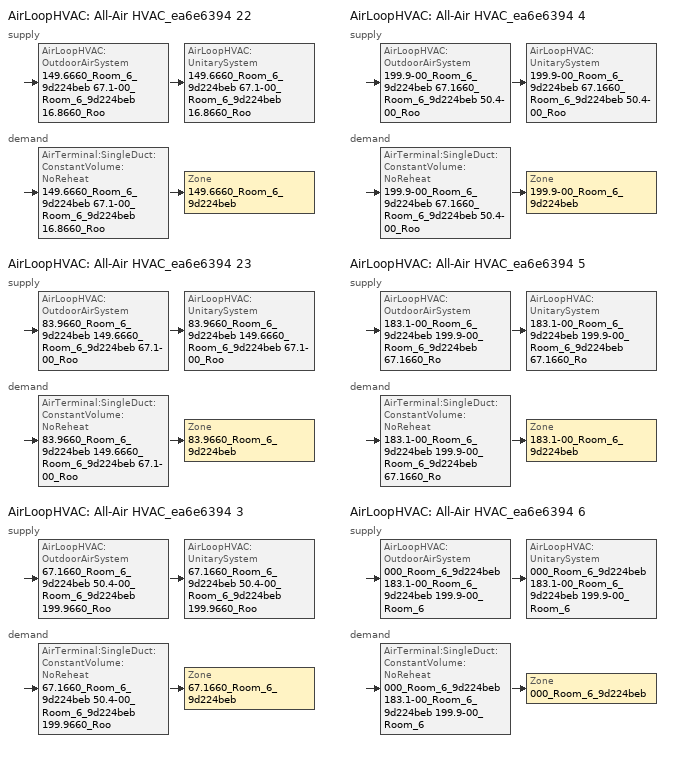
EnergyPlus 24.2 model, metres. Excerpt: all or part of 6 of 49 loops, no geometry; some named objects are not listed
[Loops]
AirLoopHVAC 'All-Air HVAC_ea6e6394 22'
 supply: AirLoopHVAC:OutdoorAirSystem '149.6660_Room_6_9d224beb 67.1-00_Room_6_9d224beb 16.8660_Room_6_9d224beb 183.1660_Room_6_9d224beb 50.4660_Room_6_9d224beb 11600_Room_6_9d224beb 16.8-00_Room_6_9d224beb 0660_Room_6_9d224beb 132.8-00_Room_6_9d224beb 149.6-00_Room_6_9d224beb 83.9-00_Room_6_9d224beb 132.8660_Room_6_9d224beb 33.6660_Room_6_9d224beb 166.4-00_Room_6_9d224beb 166.4660_Room_6_9d224beb 116660_Room_6_9d224beb 000_Room_6_9d224beb 183.1-00_Room_6_9d224beb 199.9-00_Room_6_9d224beb 67.1660_Room_6_9d224beb 50.4-00_Room_6_9d224beb 199.9660_Room_6_9d224beb 33.6-00_Room_6_9d224beb PSZ-AC OA System' > AirLoopHVAC:UnitarySystem '149.6660_Room_6_9d224beb 67.1-00_Room_6_9d224beb 16.8660_Room_6_9d224beb 183.1660_Room_6_9d224beb 50.4660_Room_6_9d224beb 11600_Room_6_9d224beb 16.8-00_Room_6_9d224beb 0660_Room_6_9d224beb 132.8-00_Room_6_9d224beb 149.6-00_Room_6_9d224beb 83.9-00_Room_6_9d224beb 132.8660_Room_6_9d224beb 33.6660_Room_6_9d224beb 166.4-00_Room_6_9d224beb 166.4660_Room_6_9d224beb 116660_Room_6_9d224beb 000_Room_6_9d224beb 183.1-00_Room_6_9d224beb 199.9-00_Room_6_9d224beb 67.1660_Room_6_9d224beb 50.4-00_Room_6_9d224beb 199.9660_Room_6_9d224beb 33.6-00_Room_6_9d224beb PSZ-AC Unitary AC'
 demand: AirTerminal:SingleDuct:ConstantVolume:NoReheat '149.6660_Room_6_9d224beb 67.1-00_Room_6_9d224beb 16.8660_Room_6_9d224beb 183.1660_Room_6_9d224beb 50.4660_Room_6_9d224beb 11600_Room_6_9d224beb 16.8-00_Room_6_9d224beb 0660_Room_6_9d224beb 132.8-00_Room_6_9d224beb 149.6-00_Room_6_9d224beb 83.9-00_Room_6_9d224beb 132.8660_Room_6_9d224beb 33.6660_Room_6_9d224beb 166.4-00_Room_6_9d224beb 166.4660_Room_6_9d224beb 116660_Room_6_9d224beb 000_Room_6_9d224beb 183.1-00_Room_6_9d224beb 199.9-00_Room_6_9d224beb 67.1660_Room_6_9d224beb 50.4-00_Room_6_9d224beb 199.9660_Room_6_9d224beb 33.6-00_Room_6_9d224beb PSZ-AC Diffuser' > Zone '149.6660_Room_6_9d224beb'
AirLoopHVAC 'All-Air HVAC_ea6e6394 23'
 supply: AirLoopHVAC:OutdoorAirSystem '83.9660_Room_6_9d224beb 149.6660_Room_6_9d224beb 67.1-00_Room_6_9d224beb 16.8660_Room_6_9d224beb 183.1660_Room_6_9d224beb 50.4660_Room_6_9d224beb 11600_Room_6_9d224beb 16.8-00_Room_6_9d224beb 0660_Room_6_9d224beb 132.8-00_Room_6_9d224beb 149.6-00_Room_6_9d224beb 83.9-00_Room_6_9d224beb 132.8660_Room_6_9d224beb 33.6660_Room_6_9d224beb 166.4-00_Room_6_9d224beb 166.4660_Room_6_9d224beb 116660_Room_6_9d224beb 000_Room_6_9d224beb 183.1-00_Room_6_9d224beb 199.9-00_Room_6_9d224beb 67.1660_Room_6_9d224beb 50.4-00_Room_6_9d224beb 199.9660_Room_6_9d224beb 33.6-00_Room_6_9d224beb PSZ-AC OA System' > AirLoopHVAC:UnitarySystem '83.9660_Room_6_9d224beb 149.6660_Room_6_9d224beb 67.1-00_Room_6_9d224beb 16.8660_Room_6_9d224beb 183.1660_Room_6_9d224beb 50.4660_Room_6_9d224beb 11600_Room_6_9d224beb 16.8-00_Room_6_9d224beb 0660_Room_6_9d224beb 132.8-00_Room_6_9d224beb 149.6-00_Room_6_9d224beb 83.9-00_Room_6_9d224beb 132.8660_Room_6_9d224beb 33.6660_Room_6_9d224beb 166.4-00_Room_6_9d224beb 166.4660_Room_6_9d224beb 116660_Room_6_9d224beb 000_Room_6_9d224beb 183.1-00_Room_6_9d224beb 199.9-00_Room_6_9d224beb 67.1660_Room_6_9d224beb 50.4-00_Room_6_9d224beb 199.9660_Room_6_9d224beb 33.6-00_Room_6_9d224beb PSZ-AC Unitary AC'
 demand: AirTerminal:SingleDuct:ConstantVolume:NoReheat '83.9660_Room_6_9d224beb 149.6660_Room_6_9d224beb 67.1-00_Room_6_9d224beb 16.8660_Room_6_9d224beb 183.1660_Room_6_9d224beb 50.4660_Room_6_9d224beb 11600_Room_6_9d224beb 16.8-00_Room_6_9d224beb 0660_Room_6_9d224beb 132.8-00_Room_6_9d224beb 149.6-00_Room_6_9d224beb 83.9-00_Room_6_9d224beb 132.8660_Room_6_9d224beb 33.6660_Room_6_9d224beb 166.4-00_Room_6_9d224beb 166.4660_Room_6_9d224beb 116660_Room_6_9d224beb 000_Room_6_9d224beb 183.1-00_Room_6_9d224beb 199.9-00_Room_6_9d224beb 67.1660_Room_6_9d224beb 50.4-00_Room_6_9d224beb 199.9660_Room_6_9d224beb 33.6-00_Room_6_9d224beb PSZ-AC Diffuser' > Zone '83.9660_Room_6_9d224beb'
AirLoopHVAC 'All-Air HVAC_ea6e6394 3'
 supply: AirLoopHVAC:OutdoorAirSystem '67.1660_Room_6_9d224beb 50.4-00_Room_6_9d224beb 199.9660_Room_6_9d224beb 33.6-00_Room_6_9d224beb PSZ-AC OA System' > AirLoopHVAC:UnitarySystem '67.1660_Room_6_9d224beb 50.4-00_Room_6_9d224beb 199.9660_Room_6_9d224beb 33.6-00_Room_6_9d224beb PSZ-AC Unitary AC'
 demand: AirTerminal:SingleDuct:ConstantVolume:NoReheat '67.1660_Room_6_9d224beb 50.4-00_Room_6_9d224beb 199.9660_Room_6_9d224beb 33.6-00_Room_6_9d224beb PSZ-AC Diffuser' > Zone '67.1660_Room_6_9d224beb'
AirLoopHVAC 'All-Air HVAC_ea6e6394 4'
 supply: AirLoopHVAC:OutdoorAirSystem '199.9-00_Room_6_9d224beb 67.1660_Room_6_9d224beb 50.4-00_Room_6_9d224beb 199.9660_Room_6_9d224beb 33.6-00_Room_6_9d224beb PSZ-AC OA System' > AirLoopHVAC:UnitarySystem '199.9-00_Room_6_9d224beb 67.1660_Room_6_9d224beb 50.4-00_Room_6_9d224beb 199.9660_Room_6_9d224beb 33.6-00_Room_6_9d224beb PSZ-AC Unitary AC'
 demand: AirTerminal:SingleDuct:ConstantVolume:NoReheat '199.9-00_Room_6_9d224beb 67.1660_Room_6_9d224beb 50.4-00_Room_6_9d224beb 199.9660_Room_6_9d224beb 33.6-00_Room_6_9d224beb PSZ-AC Diffuser' > Zone '199.9-00_Room_6_9d224beb'
AirLoopHVAC 'All-Air HVAC_ea6e6394 5'
 supply: AirLoopHVAC:OutdoorAirSystem '183.1-00_Room_6_9d224beb 199.9-00_Room_6_9d224beb 67.1660_Room_6_9d224beb 50.4-00_Room_6_9d224beb 199.9660_Room_6_9d224beb 33.6-00_Room_6_9d224beb PSZ-AC OA System' > AirLoopHVAC:UnitarySystem '183.1-00_Room_6_9d224beb 199.9-00_Room_6_9d224beb 67.1660_Room_6_9d224beb 50.4-00_Room_6_9d224beb 199.9660_Room_6_9d224beb 33.6-00_Room_6_9d224beb PSZ-AC Unitary AC'
 demand: AirTerminal:SingleDuct:ConstantVolume:NoReheat '183.1-00_Room_6_9d224beb 199.9-00_Room_6_9d224beb 67.1660_Room_6_9d224beb 50.4-00_Room_6_9d224beb 199.9660_Room_6_9d224beb 33.6-00_Room_6_9d224beb PSZ-AC Diffuser' > Zone '183.1-00_Room_6_9d224beb'
AirLoopHVAC 'All-Air HVAC_ea6e6394 6'
 supply: AirLoopHVAC:OutdoorAirSystem '000_Room_6_9d224beb 183.1-00_Room_6_9d224beb 199.9-00_Room_6_9d224beb 67.1660_Room_6_9d224beb 50.4-00_Room_6_9d224beb 199.9660_Room_6_9d224beb 33.6-00_Room_6_9d224beb PSZ-AC OA System' > AirLoopHVAC:UnitarySystem '000_Room_6_9d224beb 183.1-00_Room_6_9d224beb 199.9-00_Room_6_9d224beb 67.1660_Room_6_9d224beb 50.4-00_Room_6_9d224beb 199.9660_Room_6_9d224beb 33.6-00_Room_6_9d224beb PSZ-AC Unitary AC'
 demand: AirTerminal:SingleDuct:ConstantVolume:NoReheat '000_Room_6_9d224beb 183.1-00_Room_6_9d224beb 199.9-00_Room_6_9d224beb 67.1660_Room_6_9d224beb 50.4-00_Room_6_9d224beb 199.9660_Room_6_9d224beb 33.6-00_Room_6_9d224beb PSZ-AC Diffuser' > Zone '000_Room_6_9d224beb'
[ZoneControl:Thermostat] Temperature Difference Between Cutout And Setpoint {deltaC}=0
Name | Zone or ZoneList | Control Type Schedule | Control 1
000_Room_6_9d224beb Thermostat | 000_Room_6_9d224beb | 000_Room_6_9d224beb Thermostat Schedule | Setpoint_bbafeea7..000_Room_6_9d224beb
149.6660_Room_6_9d224beb Thermostat | 149.6660_Room_6_9d224beb | 149.6660_Room_6_9d224beb Thermostat Schedule | Setpoint_bbafeea7..149.6660_Room_6_9d224beb
183.1-00_Room_6_9d224beb Thermostat | 183.1-00_Room_6_9d224beb | 183.1-00_Room_6_9d224beb Thermostat Schedule | Setpoint_bbafeea7..183.1-00_Room_6_9d224beb
199.9-00_Room_6_9d224beb Thermostat | 199.9-00_Room_6_9d224beb | 199.9-00_Room_6_9d224beb Thermostat Schedule | Setpoint_bbafeea7..199.9-00_Room_6_9d224beb
67.1660_Room_6_9d224beb Thermostat | 67.1660_Room_6_9d224beb | 67.1660_Room_6_9d224beb Thermostat Schedule | Setpoint_bbafeea7..67.1660_Room_6_9d224beb
83.9660_Room_6_9d224beb Thermostat | 83.9660_Room_6_9d224beb | 83.9660_Room_6_9d224beb Thermostat Schedule | Setpoint_bbafeea7..83.9660_Room_6_9d224beb
[ThermostatSetpoint:DualSetpoint] Heating Setpoint Temperature Schedule=17_heating_sch; Cooling Setpoint Temperature Schedule=17_cooling_sch
Setpoint_bbafeea7..000_Room_6_9d224beb; Setpoint_bbafeea7..149.6660_Room_6_9d224beb; Setpoint_bbafeea7..183.1-00_Room_6_9d224beb; Setpoint_bbafeea7..199.9-00_Room_6_9d224beb; Setpoint_bbafeea7..67.1660_Room_6_9d224beb; Setpoint_bbafeea7..83.9660_Room_6_9d224beb
[AirTerminal:SingleDuct:ConstantVolume:NoReheat] Availability Schedule=Always On Discrete; Maximum Air Flow Rate {m3/s}=AutoSize
000_Room_6_9d224beb 183.1-00_Room_6_9d224beb 199.9-00_Room_6_9d224beb 67.1660_Room_6_9d224beb 50.4-00_Room_6_9d224beb 199.9660_Room_6_9d224beb 33.6-00_Room_6_9d224beb PSZ-AC Diffuser; 149.6660_Room_6_9d224beb 67.1-00_Room_6_9d224beb 16.8660_Room_6_9d224beb 183.1660_Room_6_9d224beb 50.4660_Room_6_9d224beb 11600_Room_6_9d224beb 16.8-00_Room_6_9d224beb 0660_Room_6_9d224beb 132.8-00_Room_6_9d224beb 149.6-00_Room_6_9d224beb 83.9-00_Room_6_9d224beb 132.8660_Room_6_9d224beb 33.6660_Room_6_9d224beb 166.4-00_Room_6_9d224beb 166.4660_Room_6_9d224beb 116660_Room_6_9d224beb 000_Room_6_9d224beb 183.1-00_Room_6_9d224beb 199.9-00_Room_6_9d224beb 67.1660_Room_6_9d224beb 50.4-00_Room_6_9d224beb 199.9660_Room_6_9d224beb 33.6-00_Room_6_9d224beb PSZ-AC Diffuser; 183.1-00_Room_6_9d224beb 199.9-00_Room_6_9d224beb 67.1660_Room_6_9d224beb 50.4-00_Room_6_9d224beb 199.9660_Room_6_9d224beb 33.6-00_Room_6_9d224beb PSZ-AC Diffuser; 199.9-00_Room_6_9d224beb 67.1660_Room_6_9d224beb 50.4-00_Room_6_9d224beb 199.9660_Room_6_9d224beb 33.6-00_Room_6_9d224beb PSZ-AC Diffuser; 67.1660_Room_6_9d224beb 50.4-00_Room_6_9d224beb 199.9660_Room_6_9d224beb 33.6-00_Room_6_9d224beb PSZ-AC Diffuser; 83.9660_Room_6_9d224beb 149.6660_Room_6_9d224beb 67.1-00_Room_6_9d224beb 16.8660_Room_6_9d224beb 183.1660_Room_6_9d224beb 50.4660_Room_6_9d224beb 11600_Room_6_9d224beb 16.8-00_Room_6_9d224beb 0660_Room_6_9d224beb 132.8-00_Room_6_9d224beb 149.6-00_Room_6_9d224beb 83.9-00_Room_6_9d224beb 132.8660_Room_6_9d224beb 33.6660_Room_6_9d224beb 166.4-00_Room_6_9d224beb 166.4660_Room_6_9d224beb 116660_Room_6_9d224beb 000_Room_6_9d224beb 183.1-00_Room_6_9d224beb 199.9-00_Room_6_9d224beb 67.1660_Room_6_9d224beb 50.4-00_Room_6_9d224beb 199.9660_Room_6_9d224beb 33.6-00_Room_6_9d224beb PSZ-AC Diffuser
[Zone equipment]
000_Room_6_9d224beb: 000_Room_6_9d224beb 183.1-00_Room_6_9d224beb 199.9-00_Room_6_9d224beb 67.1660_Room_6_9d224beb 50.4-00_Room_6_9d224beb 199.9660_Room_6_9d224beb 33.6-00_Room_6_9d224beb PSZ-AC Diffuser
149.6660_Room_6_9d224beb: 149.6660_Room_6_9d224beb 67.1-00_Room_6_9d224beb 16.8660_Room_6_9d224beb 183.1660_Room_6_9d224beb 50.4660_Room_6_9d224beb 11600_Room_6_9d224beb 16.8-00_Room_6_9d224beb 0660_Room_6_9d224beb 132.8-00_Room_6_9d224beb 149.6-00_Room_6_9d224beb 83.9-00_Room_6_9d224beb 132.8660_Room_6_9d224beb 33.6660_Room_6_9d224beb 166.4-00_Room_6_9d224beb 166.4660_Room_6_9d224beb 116660_Room_6_9d224beb 000_Room_6_9d224beb 183.1-00_Room_6_9d224beb 199.9-00_Room_6_9d224beb 67.1660_Room_6_9d224beb 50.4-00_Room_6_9d224beb 199.9660_Room_6_9d224beb 33.6-00_Room_6_9d224beb PSZ-AC Diffuser
183.1-00_Room_6_9d224beb: 183.1-00_Room_6_9d224beb 199.9-00_Room_6_9d224beb 67.1660_Room_6_9d224beb 50.4-00_Room_6_9d224beb 199.9660_Room_6_9d224beb 33.6-00_Room_6_9d224beb PSZ-AC Diffuser
199.9-00_Room_6_9d224beb: 199.9-00_Room_6_9d224beb 67.1660_Room_6_9d224beb 50.4-00_Room_6_9d224beb 199.9660_Room_6_9d224beb 33.6-00_Room_6_9d224beb PSZ-AC Diffuser
67.1660_Room_6_9d224beb: 67.1660_Room_6_9d224beb 50.4-00_Room_6_9d224beb 199.9660_Room_6_9d224beb 33.6-00_Room_6_9d224beb PSZ-AC Diffuser
83.9660_Room_6_9d224beb: 83.9660_Room_6_9d224beb 149.6660_Room_6_9d224beb 67.1-00_Room_6_9d224beb 16.8660_Room_6_9d224beb 183.1660_Room_6_9d224beb 50.4660_Room_6_9d224beb 11600_Room_6_9d224beb 16.8-00_Room_6_9d224beb 0660_Room_6_9d224beb 132.8-00_Room_6_9d224beb 149.6-00_Room_6_9d224beb 83.9-00_Room_6_9d224beb 132.8660_Room_6_9d224beb 33.6660_Room_6_9d224beb 166.4-00_Room_6_9d224beb 166.4660_Room_6_9d224beb 116660_Room_6_9d224beb 000_Room_6_9d224beb 183.1-00_Room_6_9d224beb 199.9-00_Room_6_9d224beb 67.1660_Room_6_9d224beb 50.4-00_Room_6_9d224beb 199.9660_Room_6_9d224beb 33.6-00_Room_6_9d224beb PSZ-AC Diffuser
[Sizing:Zone] Zone Cooling Design Supply Air Temperature Input Method=SupplyAirTemperature; Zone Cooling Design Supply Air Temperature {C}=12.7778; Zone Cooling Design Supply Air Temperature Difference {deltaC}=11.11; Zone Heating Design Supply Air Temperature Input Method=SupplyAirTemperature; Zone Heating Design Supply Air Temperature {C}=50; Zone Heating Design Supply Air Temperature Difference {deltaC}=11.11; Zone Cooling Design Supply Air Humidity Ratio {kgWater/kgDryAir}=0.0085; Zone Heating Design Supply Air Humidity Ratio {kgWater/kgDryAir}=0.008; Cooling Design Air Flow Method=DesignDay; Cooling Design Air Flow Rate {m3/s}=0; Cooling Minimum Air Flow per Zone Floor Area {m3/s-m2}=0.000762; Cooling Minimum Air Flow {m3/s}=0; Cooling Minimum Air Flow Fraction=0; Heating Design Air Flow Method=DesignDay; Heating Design Air Flow Rate {m3/s}=0; Heating Maximum Air Flow per Zone Floor Area {m3/s-m2}=0.002032; Heating Maximum Air Flow {m3/s}=0.141576; Heating Maximum Air Flow Fraction=0.3; Account for Dedicated Outdoor Air System=No; Zone Load Sizing Method=Sensible Load Only No Latent Load; Zone Latent Cooling Design Supply Air Humidity Ratio Input Method=HumidityRatioDifference; Zone Cooling Design Supply Air Humidity Ratio Difference {kgWater/kgDryAir}=0.005; Zone Latent Heating Design Supply Air Humidity Ratio Input Method=HumidityRatioDifference; Zone Humidification Design Supply Air Humidity Ratio Difference {kgWater/kgDryAir}=0.005; Type of Space Sum to Use=Coincident
Name | Design Specification Outdoor Air Object
000_Room_6_9d224beb | 000_Room_6_9d224beb DSOA Space List
149.6660_Room_6_9d224beb | 149.6660_Room_6_9d224beb DSOA Space List
183.1-00_Room_6_9d224beb | 183.1-00_Room_6_9d224beb DSOA Space List
199.9-00_Room_6_9d224beb | 199.9-00_Room_6_9d224beb DSOA Space List
67.1660_Room_6_9d224beb | 67.1660_Room_6_9d224beb DSOA Space List
83.9660_Room_6_9d224beb | 83.9660_Room_6_9d224beb DSOA Space List
[Controller:MechanicalVentilation] Availability Schedule=D_ResNatVentOnCZ01_Yr; Demand Controlled Ventilation=No; System Outdoor Air Method=ZoneSum; Design Specification Outdoor Air Object Name 1=Ventilation_be4b2928
Name | Zone or ZoneList Name 1
Controller Mechanical Ventilation 7 | 000_Room_6_9d224beb
Controller Mechanical Ventilation 23 | 149.6660_Room_6_9d224beb
Controller Mechanical Ventilation 6 | 183.1-00_Room_6_9d224beb
Controller Mechanical Ventilation 5 | 199.9-00_Room_6_9d224beb
Controller Mechanical Ventilation 4 | 67.1660_Room_6_9d224beb
Controller Mechanical Ventilation 24 | 83.9660_Room_6_9d224beb
[DesignSpecification:OutdoorAir]
Ventilation_be4b2928: Outdoor Air Method=Sum; Outdoor Air Flow per Person {m3/s-person}=0; Outdoor Air Flow per Zone Floor Area {m3/s-m2}=0; Outdoor Air Flow per Zone {m3/s}=0.02831; Outdoor Air Flow Air Changes per Hour {1/hr}=0; Outdoor Air Schedule=D_ResNatVentOnCZ01_Yr
[DesignSpecification:OutdoorAir:SpaceList] Space Design Specification Outdoor Air Object Name 1=Ventilation_be4b2928
Name | Space Name 1
000_Room_6_9d224beb DSOA Space List | 000_Room_6_9d224beb_Space
149.6660_Room_6_9d224beb DSOA Space List | 149.6660_Room_6_9d224beb_Space
183.1-00_Room_6_9d224beb DSOA Space List | 183.1-00_Room_6_9d224beb_Space
199.9-00_Room_6_9d224beb DSOA Space List | 199.9-00_Room_6_9d224beb_Space
67.1660_Room_6_9d224beb DSOA Space List | 67.1660_Room_6_9d224beb_Space
83.9660_Room_6_9d224beb DSOA Space List | 83.9660_Room_6_9d224beb_Space
[AirLoopHVAC] Design Supply Air Flow Rate {m3/s}=AutoSize; Design Return Air Flow Fraction of Supply Air Flow=1
All-Air HVAC_ea6e6394 22; All-Air HVAC_ea6e6394 23; All-Air HVAC_ea6e6394 3; All-Air HVAC_ea6e6394 4; All-Air HVAC_ea6e6394 5; All-Air HVAC_ea6e6394 6
[Sizing:System] Type of Load to Size On=Sensible; Design Outdoor Air Flow Rate {m3/s}=Autosize; Central Heating Maximum System Air Flow Ratio=1; Preheat Design Temperature {C}=7.22222; Preheat Design Humidity Ratio {kgWater/kgDryAir}=0.008; Precool Design Temperature {C}=12.7778; Precool Design Humidity Ratio {kgWater/kgDryAir}=0.008; Central Cooling Design Supply Air Temperature {C}=12.7778; Central Heating Design Supply Air Temperature {C}=50; Type of Zone Sum to Use=Coincident; 100% Outdoor Air in Cooling=No; 100% Outdoor Air in Heating=No; Central Cooling Design Supply Air Humidity Ratio {kgWater/kgDryAir}=0.0085; Central Heating Design Supply Air Humidity Ratio {kgWater/kgDryAir}=0.008; Cooling Supply Air Flow Rate Method=DesignDay; Cooling Supply Air Flow Rate {m3/s}=0; Cooling Supply Air Flow Rate Per Floor Area {m3/s-m2}=0.00996765; Cooling Fraction of Autosized Cooling Supply Air Flow Rate=1; Cooling Supply Air Flow Rate Per Unit Cooling Capacity {m3/s-W}=3.94755e-05; Heating Supply Air Flow Rate Method=DesignDay; Heating Supply Air Flow Rate {m3/s}=0; Heating Supply Air Flow Rate Per Floor Area {m3/s-m2}=0.00996765; Heating Fraction of Autosized Heating Supply Air Flow Rate=1; Heating Fraction of Autosized Cooling Supply Air Flow Rate=1; Heating Supply Air Flow Rate Per Unit Heating Capacity {m3/s-W}=3.15882e-05; System Outdoor Air Method=ZoneSum; Zone Maximum Outdoor Air Fraction=1; Cooling Design Capacity Method=CoolingDesignCapacity; Cooling Design Capacity {W}=Autosize; Cooling Design Capacity Per Floor Area {W/m2}=234.7; Fraction of Autosized Cooling Design Capacity=1; Heating Design Capacity Method=HeatingDesignCapacity; Heating Design Capacity {W}=Autosize; Heating Design Capacity Per Floor Area {W/m2}=157; Fraction of Autosized Heating Design Capacity=1; Central Cooling Capacity Control Method=OnOff; Occupant Diversity=Autosize
All-Air HVAC_ea6e6394 22; All-Air HVAC_ea6e6394 23; All-Air HVAC_ea6e6394 3; All-Air HVAC_ea6e6394 4; All-Air HVAC_ea6e6394 5; All-Air HVAC_ea6e6394 6
[Controller:OutdoorAir] Minimum Outdoor Air Flow Rate {m3/s}=Autosize; Maximum Outdoor Air Flow Rate {m3/s}=Autosize; Economizer Control Type=NoEconomizer; Economizer Control Action Type=ModulateFlow; Economizer Maximum Limit Dry-Bulb Temperature {C}=28; Economizer Maximum Limit Enthalpy {J/kg}=64000; Lockout Type=NoLockout; Minimum Limit Type=FixedMinimum; Minimum Outdoor Air Schedule=D_ResNatVentOnCZ01_Yr; High Humidity Control=No; High Humidity Outdoor Air Flow Ratio=1; Control High Indoor Humidity Based on Outdoor Humidity Ratio=Yes; Heat Recovery Bypass Control Type=BypassWhenWithinEconomizerLimits; Economizer Operation Staging=InterlockedWithMechanicalCooling
Name | Mechanical Ventilation Controller
149.6660_Room_6_9d224beb 67.1-00_Room_6_9d224beb 16.8660_Room_6_9d224beb 183.1660_Room_6_9d224beb 50.4660_Room_6_9d224beb 11600_Room_6_9d224beb 16.8-00_Room_6_9d224beb 0660_Room_6_9d224beb 132.8-00_Room_6_9d224beb 149.6-00_Room_6_9d224beb 83.9-00_Room_6_9d224beb 132.8660_Room_6_9d224beb 33.6660_Room_6_9d224beb 166.4-00_Room_6_9d224beb 166.4660_Room_6_9d224beb 116660_Room_6_9d224beb 000_Room_6_9d224beb 183.1-00_Room_6_9d224beb 199.9-00_Room_6_9d224beb 67.1660_Room_6_9d224beb 50.4-00_Room_6_9d224beb 199.9660_Room_6_9d224beb 33.6-00_Room_6_9d224beb PSZ-AC OA System Controller | Controller Mechanical Ventilation 23
83.9660_Room_6_9d224beb 149.6660_Room_6_9d224beb 67.1-00_Room_6_9d224beb 16.8660_Room_6_9d224beb 183.1660_Room_6_9d224beb 50.4660_Room_6_9d224beb 11600_Room_6_9d224beb 16.8-00_Room_6_9d224beb 0660_Room_6_9d224beb 132.8-00_Room_6_9d224beb 149.6-00_Room_6_9d224beb 83.9-00_Room_6_9d224beb 132.8660_Room_6_9d224beb 33.6660_Room_6_9d224beb 166.4-00_Room_6_9d224beb 166.4660_Room_6_9d224beb 116660_Room_6_9d224beb 000_Room_6_9d224beb 183.1-00_Room_6_9d224beb 199.9-00_Room_6_9d224beb 67.1660_Room_6_9d224beb 50.4-00_Room_6_9d224beb 199.9660_Room_6_9d224beb 33.6-00_Room_6_9d224beb PSZ-AC OA System Controller | Controller Mechanical Ventilation 24
67.1660_Room_6_9d224beb 50.4-00_Room_6_9d224beb 199.9660_Room_6_9d224beb 33.6-00_Room_6_9d224beb PSZ-AC OA System Controller | Controller Mechanical Ventilation 4
199.9-00_Room_6_9d224beb 67.1660_Room_6_9d224beb 50.4-00_Room_6_9d224beb 199.9660_Room_6_9d224beb 33.6-00_Room_6_9d224beb PSZ-AC OA System Controller | Controller Mechanical Ventilation 5
183.1-00_Room_6_9d224beb 199.9-00_Room_6_9d224beb 67.1660_Room_6_9d224beb 50.4-00_Room_6_9d224beb 199.9660_Room_6_9d224beb 33.6-00_Room_6_9d224beb PSZ-AC OA System Controller | Controller Mechanical Ventilation 6
000_Room_6_9d224beb 183.1-00_Room_6_9d224beb 199.9-00_Room_6_9d224beb 67.1660_Room_6_9d224beb 50.4-00_Room_6_9d224beb 199.9660_Room_6_9d224beb 33.6-00_Room_6_9d224beb PSZ-AC OA System Controller | Controller Mechanical Ventilation 7
[SetpointManager:MixedAir] Control Variable=Temperature
Name | Setpoint Node or NodeList
All-Air HVAC_ea6e6394 22 Mixed Air Node OS Default SPM | All-Air HVAC_ea6e6394 22 Mixed Air Node
All-Air HVAC_ea6e6394 23 Mixed Air Node OS Default SPM | All-Air HVAC_ea6e6394 23 Mixed Air Node
All-Air HVAC_ea6e6394 3 Mixed Air Node OS Default SPM | All-Air HVAC_ea6e6394 3 Mixed Air Node
All-Air HVAC_ea6e6394 4 Mixed Air Node OS Default SPM | All-Air HVAC_ea6e6394 4 Mixed Air Node
All-Air HVAC_ea6e6394 5 Mixed Air Node OS Default SPM | All-Air HVAC_ea6e6394 5 Mixed Air Node
All-Air HVAC_ea6e6394 6 Mixed Air Node OS Default SPM | All-Air HVAC_ea6e6394 6 Mixed Air Node
[AirLoopHVAC:UnitarySystem] Control Type=Load; Dehumidification Control Type=None; Availability Schedule=Always On Discrete; Fan Placement=DrawThrough; Supply Air Fan Operating Mode Schedule=Always On Discrete; DX Heating Coil Sizing Ratio=1; Use DOAS DX Cooling Coil=No; Minimum Supply Air Temperature {C}=2; Latent Load Control=SensibleOnlyLoadControl; Cooling Supply Air Flow Rate Method=SupplyAirFlowRate; Cooling Supply Air Flow Rate {m3/s}=Autosize; Heating Supply Air Flow Rate Method=SupplyAirFlowRate; Heating Supply Air Flow Rate {m3/s}=Autosize; No Load Supply Air Flow Rate Method=None; No Load Supply Air Flow Rate Control Set To Low Speed=Yes; Maximum Supply Air Temperature {C}=80; Maximum Outdoor Dry-Bulb Temperature for Supplemental Heater Operation {C}=21; Ancillary On-Cycle Electric Power {W}=0; Ancillary Off-Cycle Electric Power {W}=0
Name | Controlling Zone or Thermostat Location | Supply Fan | Heating Coil | Cooling Coil | Supplemental Heating Coil
149.6660_Room_6_9d224beb 67.1-00_Room_6_9d224beb 16.8660_Room_6_9d224beb 183.1660_Room_6_9d224beb 50.4660_Room_6_9d224beb 11600_Room_6_9d224beb 16.8-00_Room_6_9d224beb 0660_Room_6_9d224beb 132.8-00_Room_6_9d224beb 149.6-00_Room_6_9d224beb 83.9-00_Room_6_9d224beb 132.8660_Room_6_9d224beb 33.6660_Room_6_9d224beb 166.4-00_Room_6_9d224beb 166.4660_Room_6_9d224beb 116660_Room_6_9d224beb 000_Room_6_9d224beb 183.1-00_Room_6_9d224beb 199.9-00_Room_6_9d224beb 67.1660_Room_6_9d224beb 50.4-00_Room_6_9d224beb 199.9660_Room_6_9d224beb 33.6-00_Room_6_9d224beb PSZ-AC Unitary AC | 149.6660_Room_6_9d224beb | 149.6660_Room_6_9d224beb 67.1-00_Room_6_9d224beb 16.8660_Room_6_9d224beb 183.1660_Room_6_9d224beb 50.4660_Room_6_9d224beb 11600_Room_6_9d224beb 16.8-00_Room_6_9d224beb 0660_Room_6_9d224beb 132.8-00_Room_6_9d224beb 149.6-00_Room_6_9d224beb 83.9-00_Room_6_9d224beb 132.8660_Room_6_9d224beb 33.6660_Room_6_9d224beb 166.4-00_Room_6_9d224beb 166.4660_Room_6_9d224beb 116660_Room_6_9d224beb 000_Room_6_9d224beb 183.1-00_Room_6_9d224beb 199.9-00_Room_6_9d224beb 67.1660_Room_6_9d224beb 50.4-00_Room_6_9d224beb 199.9660_Room_6_9d224beb 33.6-00_Room_6_9d224beb PSZ-AC Fan | 149.6660_Room_6_9d224beb 67.1-00_Room_6_9d224beb 16.8660_Room_6_9d224beb 183.1660_Room_6_9d224beb 50.4660_Room_6_9d224beb 11600_Room_6_9d224beb 16.8-00_Room_6_9d224beb 0660_Room_6_9d224beb 132.8-00_Room_6_9d224beb 149.6-00_Room_6_9d224beb 83.9-00_Room_6_9d224beb 132.8660_Room_6_9d224beb 33.6660_Room_6_9d224beb 166.4-00_Room_6_9d224beb 166.4660_Room_6_9d224beb 116660_Room_6_9d224beb 000_Room_6_9d224beb 183.1-00_Room_6_9d224beb 199.9-00_Room_6_9d224beb 67.1660_Room_6_9d224beb 50.4-00_Room_6_9d224beb 199.9660_Room_6_9d224beb 33.6-00_Room_6_9d224beb PSZ-AC Electric Htg Coil | 149.6660_Room_6_9d224beb 67.1-00_Room_6_9d224beb 16.8660_Room_6_9d224beb 183.1660_Room_6_9d224beb 50.4660_Room_6_9d224beb 11600_Room_6_9d224beb 16.8-00_Room_6_9d224beb 0660_Room_6_9d224beb 132.8-00_Room_6_9d224beb 149.6-00_Room_6_9d224beb 83.9-00_Room_6_9d224beb 132.8660_Room_6_9d224beb 33.6660_Room_6_9d224beb 166.4-00_Room_6_9d224beb 166.4660_Room_6_9d224beb 116660_Room_6_9d224beb 000_Room_6_9d224beb 183.1-00_Room_6_9d224beb 199.9-00_Room_6_9d224beb 67.1660_Room_6_9d224beb 50.4-00_Room_6_9d224beb 199.9660_Room_6_9d224beb 33.6-00_Room_6_9d224beb PSZ-AC 1spd DX AC Clg Coil | 149.6660_Room_6_9d224beb 67.1-00_Room_6_9d224beb 16.8660_Room_6_9d224beb 183.1660_Room_6_9d224beb 50.4660_Room_6_9d224beb 11600_Room_6_9d224beb 16.8-00_Room_6_9d224beb 0660_Room_6_9d224beb 132.8-00_Room_6_9d224beb 149.6-00_Room_6_9d224beb 83.9-00_Room_6_9d224beb 132.8660_Room_6_9d224beb 33.6660_Room_6_9d224beb 166.4-00_Room_6_9d224beb 166.4660_Room_6_9d224beb 116660_Room_6_9d224beb 000_Room_6_9d224beb 183.1-00_Room_6_9d224beb 199.9-00_Room_6_9d224beb 67.1660_Room_6_9d224beb 50.4-00_Room_6_9d224beb 199.9660_Room_6_9d224beb 33.6-00_Room_6_9d224beb PSZ-AC No Heat
83.9660_Room_6_9d224beb 149.6660_Room_6_9d224beb 67.1-00_Room_6_9d224beb 16.8660_Room_6_9d224beb 183.1660_Room_6_9d224beb 50.4660_Room_6_9d224beb 11600_Room_6_9d224beb 16.8-00_Room_6_9d224beb 0660_Room_6_9d224beb 132.8-00_Room_6_9d224beb 149.6-00_Room_6_9d224beb 83.9-00_Room_6_9d224beb 132.8660_Room_6_9d224beb 33.6660_Room_6_9d224beb 166.4-00_Room_6_9d224beb 166.4660_Room_6_9d224beb 116660_Room_6_9d224beb 000_Room_6_9d224beb 183.1-00_Room_6_9d224beb 199.9-00_Room_6_9d224beb 67.1660_Room_6_9d224beb 50.4-00_Room_6_9d224beb 199.9660_Room_6_9d224beb 33.6-00_Room_6_9d224beb PSZ-AC Unitary AC | 83.9660_Room_6_9d224beb | 83.9660_Room_6_9d224beb 149.6660_Room_6_9d224beb 67.1-00_Room_6_9d224beb 16.8660_Room_6_9d224beb 183.1660_Room_6_9d224beb 50.4660_Room_6_9d224beb 11600_Room_6_9d224beb 16.8-00_Room_6_9d224beb 0660_Room_6_9d224beb 132.8-00_Room_6_9d224beb 149.6-00_Room_6_9d224beb 83.9-00_Room_6_9d224beb 132.8660_Room_6_9d224beb 33.6660_Room_6_9d224beb 166.4-00_Room_6_9d224beb 166.4660_Room_6_9d224beb 116660_Room_6_9d224beb 000_Room_6_9d224beb 183.1-00_Room_6_9d224beb 199.9-00_Room_6_9d224beb 67.1660_Room_6_9d224beb 50.4-00_Room_6_9d224beb 199.9660_Room_6_9d224beb 33.6-00_Room_6_9d224beb PSZ-AC Fan | 83.9660_Room_6_9d224beb 149.6660_Room_6_9d224beb 67.1-00_Room_6_9d224beb 16.8660_Room_6_9d224beb 183.1660_Room_6_9d224beb 50.4660_Room_6_9d224beb 11600_Room_6_9d224beb 16.8-00_Room_6_9d224beb 0660_Room_6_9d224beb 132.8-00_Room_6_9d224beb 149.6-00_Room_6_9d224beb 83.9-00_Room_6_9d224beb 132.8660_Room_6_9d224beb 33.6660_Room_6_9d224beb 166.4-00_Room_6_9d224beb 166.4660_Room_6_9d224beb 116660_Room_6_9d224beb 000_Room_6_9d224beb 183.1-00_Room_6_9d224beb 199.9-00_Room_6_9d224beb 67.1660_Room_6_9d224beb 50.4-00_Room_6_9d224beb 199.9660_Room_6_9d224beb 33.6-00_Room_6_9d224beb PSZ-AC Electric Htg Coil | 83.9660_Room_6_9d224beb 149.6660_Room_6_9d224beb 67.1-00_Room_6_9d224beb 16.8660_Room_6_9d224beb 183.1660_Room_6_9d224beb 50.4660_Room_6_9d224beb 11600_Room_6_9d224beb 16.8-00_Room_6_9d224beb 0660_Room_6_9d224beb 132.8-00_Room_6_9d224beb 149.6-00_Room_6_9d224beb 83.9-00_Room_6_9d224beb 132.8660_Room_6_9d224beb 33.6660_Room_6_9d224beb 166.4-00_Room_6_9d224beb 166.4660_Room_6_9d224beb 116660_Room_6_9d224beb 000_Room_6_9d224beb 183.1-00_Room_6_9d224beb 199.9-00_Room_6_9d224beb 67.1660_Room_6_9d224beb 50.4-00_Room_6_9d224beb 199.9660_Room_6_9d224beb 33.6-00_Room_6_9d224beb PSZ-AC 1spd DX AC Clg Coil | 83.9660_Room_6_9d224beb 149.6660_Room_6_9d224beb 67.1-00_Room_6_9d224beb 16.8660_Room_6_9d224beb 183.1660_Room_6_9d224beb 50.4660_Room_6_9d224beb 11600_Room_6_9d224beb 16.8-00_Room_6_9d224beb 0660_Room_6_9d224beb 132.8-00_Room_6_9d224beb 149.6-00_Room_6_9d224beb 83.9-00_Room_6_9d224beb 132.8660_Room_6_9d224beb 33.6660_Room_6_9d224beb 166.4-00_Room_6_9d224beb 166.4660_Room_6_9d224beb 116660_Room_6_9d224beb 000_Room_6_9d224beb 183.1-00_Room_6_9d224beb 199.9-00_Room_6_9d224beb 67.1660_Room_6_9d224beb 50.4-00_Room_6_9d224beb 199.9660_Room_6_9d224beb 33.6-00_Room_6_9d224beb PSZ-AC No Heat
67.1660_Room_6_9d224beb 50.4-00_Room_6_9d224beb 199.9660_Room_6_9d224beb 33.6-00_Room_6_9d224beb PSZ-AC Unitary AC | 67.1660_Room_6_9d224beb | 67.1660_Room_6_9d224beb 50.4-00_Room_6_9d224beb 199.9660_Room_6_9d224beb 33.6-00_Room_6_9d224beb PSZ-AC Fan | 67.1660_Room_6_9d224beb 50.4-00_Room_6_9d224beb 199.9660_Room_6_9d224beb 33.6-00_Room_6_9d224beb PSZ-AC Electric Htg Coil | 67.1660_Room_6_9d224beb 50.4-00_Room_6_9d224beb 199.9660_Room_6_9d224beb 33.6-00_Room_6_9d224beb PSZ-AC 1spd DX AC Clg Coil | 67.1660_Room_6_9d224beb 50.4-00_Room_6_9d224beb 199.9660_Room_6_9d224beb 33.6-00_Room_6_9d224beb PSZ-AC No Heat
199.9-00_Room_6_9d224beb 67.1660_Room_6_9d224beb 50.4-00_Room_6_9d224beb 199.9660_Room_6_9d224beb 33.6-00_Room_6_9d224beb PSZ-AC Unitary AC | 199.9-00_Room_6_9d224beb | 199.9-00_Room_6_9d224beb 67.1660_Room_6_9d224beb 50.4-00_Room_6_9d224beb 199.9660_Room_6_9d224beb 33.6-00_Room_6_9d224beb PSZ-AC Fan | 199.9-00_Room_6_9d224beb 67.1660_Room_6_9d224beb 50.4-00_Room_6_9d224beb 199.9660_Room_6_9d224beb 33.6-00_Room_6_9d224beb PSZ-AC Electric Htg Coil | 199.9-00_Room_6_9d224beb 67.1660_Room_6_9d224beb 50.4-00_Room_6_9d224beb 199.9660_Room_6_9d224beb 33.6-00_Room_6_9d224beb PSZ-AC 1spd DX AC Clg Coil | 199.9-00_Room_6_9d224beb 67.1660_Room_6_9d224beb 50.4-00_Room_6_9d224beb 199.9660_Room_6_9d224beb 33.6-00_Room_6_9d224beb PSZ-AC No Heat
183.1-00_Room_6_9d224beb 199.9-00_Room_6_9d224beb 67.1660_Room_6_9d224beb 50.4-00_Room_6_9d224beb 199.9660_Room_6_9d224beb 33.6-00_Room_6_9d224beb PSZ-AC Unitary AC | 183.1-00_Room_6_9d224beb | 183.1-00_Room_6_9d224beb 199.9-00_Room_6_9d224beb 67.1660_Room_6_9d224beb 50.4-00_Room_6_9d224beb 199.9660_Room_6_9d224beb 33.6-00_Room_6_9d224beb PSZ-AC Fan | 183.1-00_Room_6_9d224beb 199.9-00_Room_6_9d224beb 67.1660_Room_6_9d224beb 50.4-00_Room_6_9d224beb 199.9660_Room_6_9d224beb 33.6-00_Room_6_9d224beb PSZ-AC Electric Htg Coil | 183.1-00_Room_6_9d224beb 199.9-00_Room_6_9d224beb 67.1660_Room_6_9d224beb 50.4-00_Room_6_9d224beb 199.9660_Room_6_9d224beb 33.6-00_Room_6_9d224beb PSZ-AC 1spd DX AC Clg Coil | 183.1-00_Room_6_9d224beb 199.9-00_Room_6_9d224beb 67.1660_Room_6_9d224beb 50.4-00_Room_6_9d224beb 199.9660_Room_6_9d224beb 33.6-00_Room_6_9d224beb PSZ-AC No Heat
000_Room_6_9d224beb 183.1-00_Room_6_9d224beb 199.9-00_Room_6_9d224beb 67.1660_Room_6_9d224beb 50.4-00_Room_6_9d224beb 199.9660_Room_6_9d224beb 33.6-00_Room_6_9d224beb PSZ-AC Unitary AC | 000_Room_6_9d224beb | 000_Room_6_9d224beb 183.1-00_Room_6_9d224beb 199.9-00_Room_6_9d224beb 67.1660_Room_6_9d224beb 50.4-00_Room_6_9d224beb 199.9660_Room_6_9d224beb 33.6-00_Room_6_9d224beb PSZ-AC Fan | 000_Room_6_9d224beb 183.1-00_Room_6_9d224beb 199.9-00_Room_6_9d224beb 67.1660_Room_6_9d224beb 50.4-00_Room_6_9d224beb 199.9660_Room_6_9d224beb 33.6-00_Room_6_9d224beb PSZ-AC Electric Htg Coil | 000_Room_6_9d224beb 183.1-00_Room_6_9d224beb 199.9-00_Room_6_9d224beb 67.1660_Room_6_9d224beb 50.4-00_Room_6_9d224beb 199.9660_Room_6_9d224beb 33.6-00_Room_6_9d224beb PSZ-AC 1spd DX AC Clg Coil | 000_Room_6_9d224beb 183.1-00_Room_6_9d224beb 199.9-00_Room_6_9d224beb 67.1660_Room_6_9d224beb 50.4-00_Room_6_9d224beb 199.9660_Room_6_9d224beb 33.6-00_Room_6_9d224beb PSZ-AC No Heat
[Fan:OnOff] Availability Schedule=Always On Discrete; Fan Total Efficiency=0.54; Pressure Rise {Pa}=622.099; Maximum Flow Rate {m3/s}=Autosize; Motor Efficiency=0.9; Motor In Airstream Fraction=1
Name | Fan Power Ratio Function of Speed Ratio Curve | Fan Efficiency Ratio Function of Speed Ratio Curve
149.6660_Room_6_9d224beb 67.1-00_Room_6_9d224beb 16.8660_Room_6_9d224beb 183.1660_Room_6_9d224beb 50.4660_Room_6_9d224beb 11600_Room_6_9d224beb 16.8-00_Room_6_9d224beb 0660_Room_6_9d224beb 132.8-00_Room_6_9d224beb 149.6-00_Room_6_9d224beb 83.9-00_Room_6_9d224beb 132.8660_Room_6_9d224beb 33.6660_Room_6_9d224beb 166.4-00_Room_6_9d224beb 166.4660_Room_6_9d224beb 116660_Room_6_9d224beb 000_Room_6_9d224beb 183.1-00_Room_6_9d224beb 199.9-00_Room_6_9d224beb 67.1660_Room_6_9d224beb 50.4-00_Room_6_9d224beb 199.9660_Room_6_9d224beb 33.6-00_Room_6_9d224beb PSZ-AC Fan | Fan On Off Power Curve 22 | Fan On Off Efficiency Curve 22
83.9660_Room_6_9d224beb 149.6660_Room_6_9d224beb 67.1-00_Room_6_9d224beb 16.8660_Room_6_9d224beb 183.1660_Room_6_9d224beb 50.4660_Room_6_9d224beb 11600_Room_6_9d224beb 16.8-00_Room_6_9d224beb 0660_Room_6_9d224beb 132.8-00_Room_6_9d224beb 149.6-00_Room_6_9d224beb 83.9-00_Room_6_9d224beb 132.8660_Room_6_9d224beb 33.6660_Room_6_9d224beb 166.4-00_Room_6_9d224beb 166.4660_Room_6_9d224beb 116660_Room_6_9d224beb 000_Room_6_9d224beb 183.1-00_Room_6_9d224beb 199.9-00_Room_6_9d224beb 67.1660_Room_6_9d224beb 50.4-00_Room_6_9d224beb 199.9660_Room_6_9d224beb 33.6-00_Room_6_9d224beb PSZ-AC Fan | Fan On Off Power Curve 23 | Fan On Off Efficiency Curve 23
67.1660_Room_6_9d224beb 50.4-00_Room_6_9d224beb 199.9660_Room_6_9d224beb 33.6-00_Room_6_9d224beb PSZ-AC Fan | Fan On Off Power Curve 3 | Fan On Off Efficiency Curve 3
199.9-00_Room_6_9d224beb 67.1660_Room_6_9d224beb 50.4-00_Room_6_9d224beb 199.9660_Room_6_9d224beb 33.6-00_Room_6_9d224beb PSZ-AC Fan | Fan On Off Power Curve 4 | Fan On Off Efficiency Curve 4
183.1-00_Room_6_9d224beb 199.9-00_Room_6_9d224beb 67.1660_Room_6_9d224beb 50.4-00_Room_6_9d224beb 199.9660_Room_6_9d224beb 33.6-00_Room_6_9d224beb PSZ-AC Fan | Fan On Off Power Curve 5 | Fan On Off Efficiency Curve 5
000_Room_6_9d224beb 183.1-00_Room_6_9d224beb 199.9-00_Room_6_9d224beb 67.1660_Room_6_9d224beb 50.4-00_Room_6_9d224beb 199.9660_Room_6_9d224beb 33.6-00_Room_6_9d224beb PSZ-AC Fan | Fan On Off Power Curve 6 | Fan On Off Efficiency Curve 6
[Coil:Heating:Electric] Efficiency=1
Name | Availability Schedule | Nominal Capacity {W}
149.6660_Room_6_9d224beb 67.1-00_Room_6_9d224beb 16.8660_Room_6_9d224beb 183.1660_Room_6_9d224beb 50.4660_Room_6_9d224beb 11600_Room_6_9d224beb 16.8-00_Room_6_9d224beb 0660_Room_6_9d224beb 132.8-00_Room_6_9d224beb 149.6-00_Room_6_9d224beb 83.9-00_Room_6_9d224beb 132.8660_Room_6_9d224beb 33.6660_Room_6_9d224beb 166.4-00_Room_6_9d224beb 166.4660_Room_6_9d224beb 116660_Room_6_9d224beb 000_Room_6_9d224beb 183.1-00_Room_6_9d224beb 199.9-00_Room_6_9d224beb 67.1660_Room_6_9d224beb 50.4-00_Room_6_9d224beb 199.9660_Room_6_9d224beb 33.6-00_Room_6_9d224beb PSZ-AC Electric Htg Coil; 83.9660_Room_6_9d224beb 149.6660_Room_6_9d224beb 67.1-00_Room_6_9d224beb 16.8660_Room_6_9d224beb 183.1660_Room_6_9d224beb 50.4660_Room_6_9d224beb 11600_Room_6_9d224beb 16.8-00_Room_6_9d224beb 0660_Room_6_9d224beb 132.8-00_Room_6_9d224beb 149.6-00_Room_6_9d224beb 83.9-00_Room_6_9d224beb 132.8660_Room_6_9d224beb 33.6660_Room_6_9d224beb 166.4-00_Room_6_9d224beb 166.4660_Room_6_9d224beb 116660_Room_6_9d224beb 000_Room_6_9d224beb 183.1-00_Room_6_9d224beb 199.9-00_Room_6_9d224beb 67.1660_Room_6_9d224beb 50.4-00_Room_6_9d224beb 199.9660_Room_6_9d224beb 33.6-00_Room_6_9d224beb PSZ-AC Electric Htg Coil; 67.1660_Room_6_9d224beb 50.4-00_Room_6_9d224beb 199.9660_Room_6_9d224beb 33.6-00_Room_6_9d224beb PSZ-AC Electric Htg Coil; 199.9-00_Room_6_9d224beb 67.1660_Room_6_9d224beb 50.4-00_Room_6_9d224beb 199.9660_Room_6_9d224beb 33.6-00_Room_6_9d224beb PSZ-AC Electric Htg Coil; 183.1-00_Room_6_9d224beb 199.9-00_Room_6_9d224beb 67.1660_Room_6_9d224beb 50.4-00_Room_6_9d224beb 199.9660_Room_6_9d224beb 33.6-00_Room_6_9d224beb PSZ-AC Electric Htg Coil; 000_Room_6_9d224beb 183.1-00_Room_6_9d224beb 199.9-00_Room_6_9d224beb 67.1660_Room_6_9d224beb 50.4-00_Room_6_9d224beb 199.9660_Room_6_9d224beb 33.6-00_Room_6_9d224beb PSZ-AC Electric Htg Coil | Always On Discrete | Autosize
149.6660_Room_6_9d224beb 67.1-00_Room_6_9d224beb 16.8660_Room_6_9d224beb 183.1660_Room_6_9d224beb 50.4660_Room_6_9d224beb 11600_Room_6_9d224beb 16.8-00_Room_6_9d224beb 0660_Room_6_9d224beb 132.8-00_Room_6_9d224beb 149.6-00_Room_6_9d224beb 83.9-00_Room_6_9d224beb 132.8660_Room_6_9d224beb 33.6660_Room_6_9d224beb 166.4-00_Room_6_9d224beb 166.4660_Room_6_9d224beb 116660_Room_6_9d224beb 000_Room_6_9d224beb 183.1-00_Room_6_9d224beb 199.9-00_Room_6_9d224beb 67.1660_Room_6_9d224beb 50.4-00_Room_6_9d224beb 199.9660_Room_6_9d224beb 33.6-00_Room_6_9d224beb PSZ-AC No Heat; 83.9660_Room_6_9d224beb 149.6660_Room_6_9d224beb 67.1-00_Room_6_9d224beb 16.8660_Room_6_9d224beb 183.1660_Room_6_9d224beb 50.4660_Room_6_9d224beb 11600_Room_6_9d224beb 16.8-00_Room_6_9d224beb 0660_Room_6_9d224beb 132.8-00_Room_6_9d224beb 149.6-00_Room_6_9d224beb 83.9-00_Room_6_9d224beb 132.8660_Room_6_9d224beb 33.6660_Room_6_9d224beb 166.4-00_Room_6_9d224beb 166.4660_Room_6_9d224beb 116660_Room_6_9d224beb 000_Room_6_9d224beb 183.1-00_Room_6_9d224beb 199.9-00_Room_6_9d224beb 67.1660_Room_6_9d224beb 50.4-00_Room_6_9d224beb 199.9660_Room_6_9d224beb 33.6-00_Room_6_9d224beb PSZ-AC No Heat; 67.1660_Room_6_9d224beb 50.4-00_Room_6_9d224beb 199.9660_Room_6_9d224beb 33.6-00_Room_6_9d224beb PSZ-AC No Heat; 199.9-00_Room_6_9d224beb 67.1660_Room_6_9d224beb 50.4-00_Room_6_9d224beb 199.9660_Room_6_9d224beb 33.6-00_Room_6_9d224beb PSZ-AC No Heat; 183.1-00_Room_6_9d224beb 199.9-00_Room_6_9d224beb 67.1660_Room_6_9d224beb 50.4-00_Room_6_9d224beb 199.9660_Room_6_9d224beb 33.6-00_Room_6_9d224beb PSZ-AC No Heat; 000_Room_6_9d224beb 183.1-00_Room_6_9d224beb 199.9-00_Room_6_9d224beb 67.1660_Room_6_9d224beb 50.4-00_Room_6_9d224beb 199.9660_Room_6_9d224beb 33.6-00_Room_6_9d224beb PSZ-AC No Heat | Always Off Discrete | 0
[Coil:Cooling:DX:SingleSpeed] Availability Schedule=Always On Discrete; Gross Rated Total Cooling Capacity {W}=Autosize; Gross Rated Sensible Heat Ratio=Autosize; Gross Rated Cooling COP {W/W}=3; Rated Air Flow Rate {m3/s}=Autosize; Rated Evaporator Fan Power Per Volume Flow Rate 2017 {W/(m3/s)}=773.3; Rated Evaporator Fan Power Per Volume Flow Rate 2023 {W/(m3/s)}=934.4; Minimum Outdoor Dry-Bulb Temperature for Compressor Operation {C}=-25; Nominal Time for Condensate Removal to Begin {s}=0; Ratio of Initial Moisture Evaporation Rate and Steady State Latent Capacity=0; Maximum Cycling Rate {cycles/hr}=0; Latent Capacity Time Constant {s}=0; Condenser Type=AirCooled; Evaporative Condenser Effectiveness=0.9; Evaporative Condenser Air Flow Rate {m3/s}=Autosize; Evaporative Condenser Pump Rated Power Consumption {W}=Autosize; Crankcase Heater Capacity {W}=0; Maximum Outdoor Dry-Bulb Temperature for Crankcase Heater Operation {C}=10; Basin Heater Capacity {W/K}=0; Basin Heater Setpoint Temperature {C}=2
Name | Total Cooling Capacity Function of Temperature Curve | Total Cooling Capacity Function of Flow Fraction Curve | Energy Input Ratio Function of Temperature Curve | Energy Input Ratio Function of Flow Fraction Curve | Part Load Fraction Correlation Curve
149.6660_Room_6_9d224beb 67.1-00_Room_6_9d224beb 16.8660_Room_6_9d224beb 183.1660_Room_6_9d224beb 50.4660_Room_6_9d224beb 11600_Room_6_9d224beb 16.8-00_Room_6_9d224beb 0660_Room_6_9d224beb 132.8-00_Room_6_9d224beb 149.6-00_Room_6_9d224beb 83.9-00_Room_6_9d224beb 132.8660_Room_6_9d224beb 33.6660_Room_6_9d224beb 166.4-00_Room_6_9d224beb 166.4660_Room_6_9d224beb 116660_Room_6_9d224beb 000_Room_6_9d224beb 183.1-00_Room_6_9d224beb 199.9-00_Room_6_9d224beb 67.1660_Room_6_9d224beb 50.4-00_Room_6_9d224beb 199.9660_Room_6_9d224beb 33.6-00_Room_6_9d224beb PSZ-AC 1spd DX AC Clg Coil | Curve Biquadratic 91 | Curve Quadratic 136 | Curve Biquadratic 92 | Curve Quadratic 137 | Curve Quadratic 138
83.9660_Room_6_9d224beb 149.6660_Room_6_9d224beb 67.1-00_Room_6_9d224beb 16.8660_Room_6_9d224beb 183.1660_Room_6_9d224beb 50.4660_Room_6_9d224beb 11600_Room_6_9d224beb 16.8-00_Room_6_9d224beb 0660_Room_6_9d224beb 132.8-00_Room_6_9d224beb 149.6-00_Room_6_9d224beb 83.9-00_Room_6_9d224beb 132.8660_Room_6_9d224beb 33.6660_Room_6_9d224beb 166.4-00_Room_6_9d224beb 166.4660_Room_6_9d224beb 116660_Room_6_9d224beb 000_Room_6_9d224beb 183.1-00_Room_6_9d224beb 199.9-00_Room_6_9d224beb 67.1660_Room_6_9d224beb 50.4-00_Room_6_9d224beb 199.9660_Room_6_9d224beb 33.6-00_Room_6_9d224beb PSZ-AC 1spd DX AC Clg Coil | Curve Biquadratic 95 | Curve Quadratic 142 | Curve Biquadratic 96 | Curve Quadratic 143 | Curve Quadratic 144
67.1660_Room_6_9d224beb 50.4-00_Room_6_9d224beb 199.9660_Room_6_9d224beb 33.6-00_Room_6_9d224beb PSZ-AC 1spd DX AC Clg Coil | Curve Biquadratic 15 | Curve Quadratic 22 | Curve Biquadratic 16 | Curve Quadratic 23 | Curve Quadratic 24
199.9-00_Room_6_9d224beb 67.1660_Room_6_9d224beb 50.4-00_Room_6_9d224beb 199.9660_Room_6_9d224beb 33.6-00_Room_6_9d224beb PSZ-AC 1spd DX AC Clg Coil | Curve Biquadratic 19 | Curve Quadratic 28 | Curve Biquadratic 20 | Curve Quadratic 29 | Curve Quadratic 30
183.1-00_Room_6_9d224beb 199.9-00_Room_6_9d224beb 67.1660_Room_6_9d224beb 50.4-00_Room_6_9d224beb 199.9660_Room_6_9d224beb 33.6-00_Room_6_9d224beb PSZ-AC 1spd DX AC Clg Coil | Curve Biquadratic 23 | Curve Quadratic 34 | Curve Biquadratic 24 | Curve Quadratic 35 | Curve Quadratic 36
000_Room_6_9d224beb 183.1-00_Room_6_9d224beb 199.9-00_Room_6_9d224beb 67.1660_Room_6_9d224beb 50.4-00_Room_6_9d224beb 199.9660_Room_6_9d224beb 33.6-00_Room_6_9d224beb PSZ-AC 1spd DX AC Clg Coil | Curve Biquadratic 27 | Curve Quadratic 40 | Curve Biquadratic 28 | Curve Quadratic 41 | Curve Quadratic 42
[SetpointManager:SingleZone:Reheat] Control Variable=Temperature; Minimum Supply Air Temperature {C}=12.7778; Maximum Supply Air Temperature {C}=50
Name | Control Zone | Setpoint Node or NodeList
149.6660_Room_6_9d224beb Setpoint Manager SZ Reheat | 149.6660_Room_6_9d224beb | All-Air HVAC_ea6e6394 22 Supply Outlet Node
83.9660_Room_6_9d224beb Setpoint Manager SZ Reheat | 83.9660_Room_6_9d224beb | All-Air HVAC_ea6e6394 23 Supply Outlet Node
67.1660_Room_6_9d224beb Setpoint Manager SZ Reheat | 67.1660_Room_6_9d224beb | All-Air HVAC_ea6e6394 3 Supply Outlet Node
199.9-00_Room_6_9d224beb Setpoint Manager SZ Reheat | 199.9-00_Room_6_9d224beb | All-Air HVAC_ea6e6394 4 Supply Outlet Node
183.1-00_Room_6_9d224beb Setpoint Manager SZ Reheat | 183.1-00_Room_6_9d224beb | All-Air HVAC_ea6e6394 5 Supply Outlet Node
000_Room_6_9d224beb Setpoint Manager SZ Reheat | 000_Room_6_9d224beb | All-Air HVAC_ea6e6394 6 Supply Outlet Node
[Schedule:Day:Interval]
17_heating_sch_Day Schedule: No, 24:00, 20
17_cooling_sch_Day Schedule: No, 24:00, 25
D_ResNatVentOnCZ01_Yr_Default; {f202bbd7-7b27-46a6-9039-c512f61ba9a7}; {8b67431d-720a-4dfd-9c9a-f874eb8f99eb}; {68920992-9337-494d-a446-e9f558264748}: No, 24:00, 0
[Schedule:Week:Daily]
17_heating_sch Week Rule - Jan1-Dec31: 17_heating_sch_Day Schedule, 17_heating_sch_Day Schedule, 17_heating_sch_Day Schedule, 17_heating_sch_Day Schedule, 17_heating_sch_Day Schedule, 17_heating_sch_Day Schedule, 17_heating_sch_Day Schedule, 17_heating_sch_Day Schedule, 17_heating_sch_Day Schedule, 17_heating_sch_Day Schedule, 17_heating_sch_Day Schedule, 17_heating_sch_Day Schedule
17_cooling_sch Week Rule - Jan1-Dec31: 17_cooling_sch_Day Schedule, 17_cooling_sch_Day Schedule, 17_cooling_sch_Day Schedule, 17_cooling_sch_Day Schedule, 17_cooling_sch_Day Schedule, 17_cooling_sch_Day Schedule, 17_cooling_sch_Day Schedule, 17_cooling_sch_Day Schedule, 17_cooling_sch_Day Schedule, 17_cooling_sch_Day Schedule, 17_cooling_sch_Day Schedule, 17_cooling_sch_Day Schedule
D_ResNatVentOnCZ01_Yr Week Rule - Jan1-Dec31: D_ResNatVentOnCZ01_Yr_Default, D_ResNatVentOnCZ01_Yr_Default, D_ResNatVentOnCZ01_Yr_Default, D_ResNatVentOnCZ01_Yr_Default, D_ResNatVentOnCZ01_Yr_Default, D_ResNatVentOnCZ01_Yr_Default, D_ResNatVentOnCZ01_Yr_Default, {68920992-9337-494d-a446-e9f558264748}, {f202bbd7-7b27-46a6-9039-c512f61ba9a7}, {8b67431d-720a-4dfd-9c9a-f874eb8f99eb}, D_ResNatVentOnCZ01_Yr_Default, D_ResNatVentOnCZ01_Yr_Default
[Schedule:Year]
17_heating_sch: 17_heating_sch Week Rule - Jan1-Dec31, 1, 1, 12, 31
17_cooling_sch: 17_cooling_sch Week Rule - Jan1-Dec31, 1, 1, 12, 31
D_ResNatVentOnCZ01_Yr: D_ResNatVentOnCZ01_Yr Week Rule - Jan1-Dec31, 1, 1, 12, 31
[Schedule:Compact]
000_Room_6_9d224beb Thermostat Schedule; 149.6660_Room_6_9d224beb Thermostat Schedule; 183.1-00_Room_6_9d224beb Thermostat Schedule; 199.9-00_Room_6_9d224beb Thermostat Schedule; 67.1660_Room_6_9d224beb Thermostat Schedule; 83.9660_Room_6_9d224beb Thermostat Schedule: Through: 12/31, For: AllDays, Until: 24:00, 4
[Schedule:Constant]
Name | Hourly Value
Always On Discrete | 1
Always Off Discrete | 0
[Curve:Exponent] Coefficient1 Constant=1; Coefficient2 Constant=0; Coefficient3 Constant=0; Minimum Value of x {BasedOnField A2}=0; Maximum Value of x {BasedOnField A2}=1
Fan On Off Power Curve 22; Fan On Off Power Curve 23; Fan On Off Power Curve 3; Fan On Off Power Curve 4; Fan On Off Power Curve 5; Fan On Off Power Curve 6
[Curve:Cubic] Coefficient1 Constant=1; Coefficient2 x=0; Coefficient3 x**2=0; Coefficient4 x**3=0; Minimum Value of x {BasedOnField A2}=0; Maximum Value of x {BasedOnField A2}=1
Fan On Off Efficiency Curve 22; Fan On Off Efficiency Curve 23; Fan On Off Efficiency Curve 3; Fan On Off Efficiency Curve 4; Fan On Off Efficiency Curve 5; Fan On Off Efficiency Curve 6
[Curve:Biquadratic] Minimum Value of x {BasedOnField A2}=-100; Maximum Value of x {BasedOnField A2}=100; Minimum Value of y {BasedOnField A3}=-100; Maximum Value of y {BasedOnField A3}=100
Name | Coefficient1 Constant | Coefficient2 x | Coefficient3 x**2 | Coefficient4 y | Coefficient5 y**2 | Coefficient6 x*y
Curve Biquadratic 91; Curve Biquadratic 95; Curve Biquadratic 15; Curve Biquadratic 19; Curve Biquadratic 23; Curve Biquadratic 27 | 0.971212 | -0.0152755 | 0.00144345 | -0.00039321 | -6.8364e-06 | -0.000290596
Curve Biquadratic 92; Curve Biquadratic 96; Curve Biquadratic 16; Curve Biquadratic 20; Curve Biquadratic 24; Curve Biquadratic 28 | 0.286871 | 0.0239022 | -0.000810648 | 0.0134585 | 0.000338936 | -0.000487004
[Curve:Quadratic]
Name | Coefficient1 Constant | Coefficient2 x | Coefficient3 x**2 | Minimum Value of x {BasedOnField A2} | Maximum Value of x {BasedOnField A2} | Minimum Curve Output {BasedOnField A3} | Maximum Curve Output {BasedOnField A3}
Curve Quadratic 136; Curve Quadratic 137; Curve Quadratic 142; Curve Quadratic 143; Curve Quadratic 22; Curve Quadratic 23; Curve Quadratic 28; Curve Quadratic 29; Curve Quadratic 34; Curve Quadratic 35; Curve Quadratic 40; Curve Quadratic 41 | 1 | 0 | 0 | -100 | 100
Curve Quadratic 138; Curve Quadratic 144; Curve Quadratic 24; Curve Quadratic 30; Curve Quadratic 36; Curve Quadratic 42 | 0.909496 | 0.0986477 | -0.00819488 | 0 | 1 | 0.7 | 1
